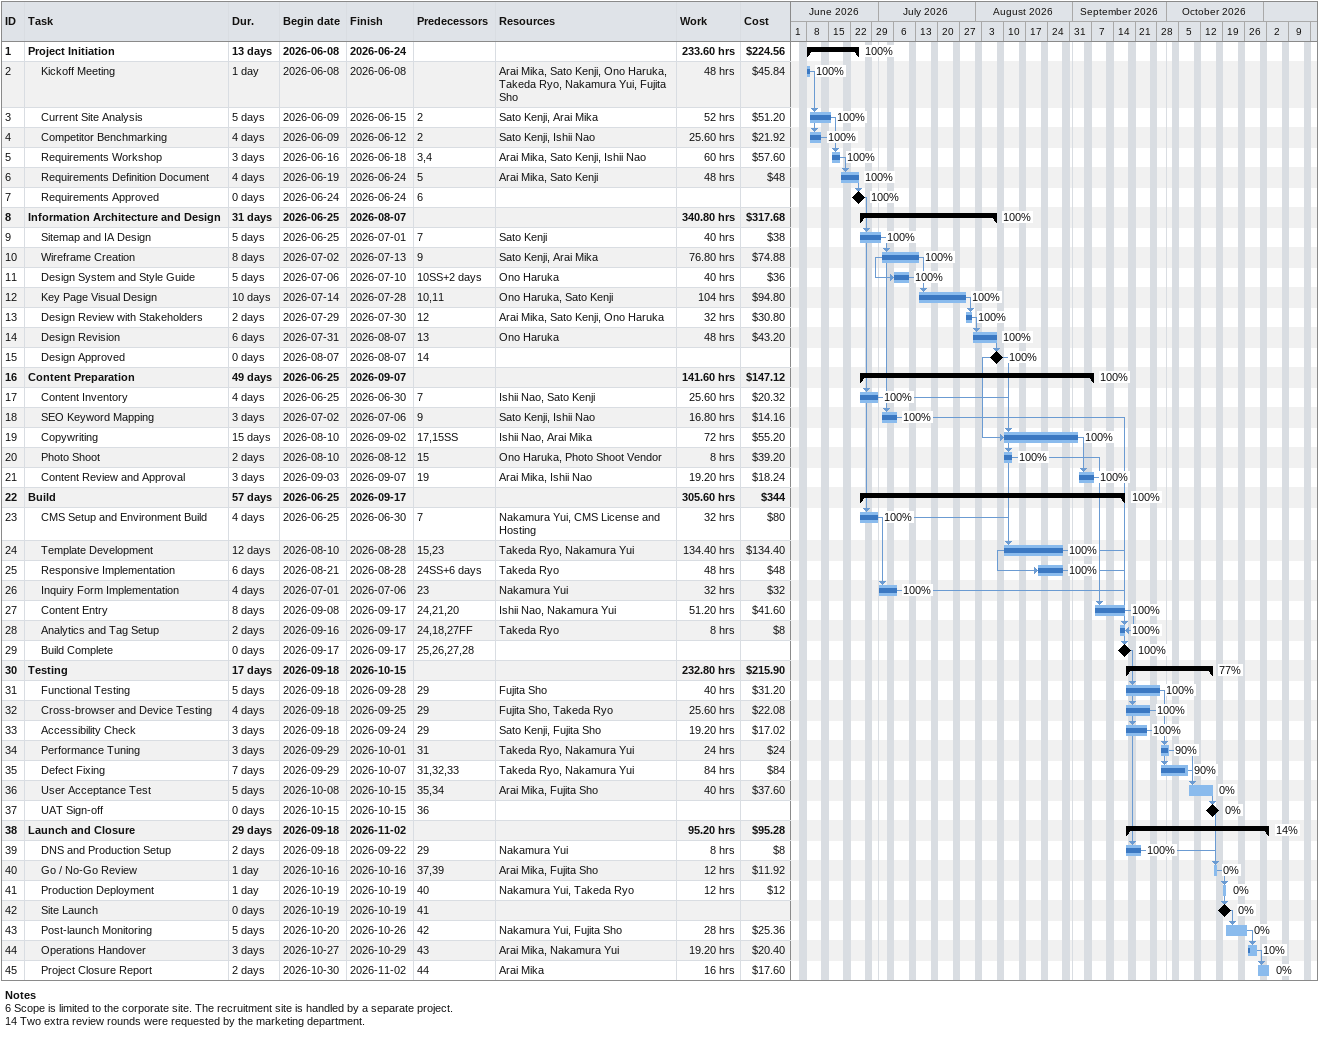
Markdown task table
| ID | Level | Task | Duration | Start | Finish | Predecessors | Resources | % complete | Work (h) | Cost ($) |
|---|---|---|---|---|---|---|---|---|---|---|
| 1 | 1 | **Project Initiation** | 13d | 2026-06-08 | 2026-06-24 |  |  | 100 | 233.60 | 224.56 |
| 2 | 2 | Kickoff Meeting | 1d | 2026-06-08 | 2026-06-08 |  | Arai Mika, Sato Kenji, Ono Haruka, Takeda Ryo, Nakamura Yui, Fujita Sho | 100 | 48 | 45.84 |
| 3 | 2 | Current Site Analysis | 5d | 2026-06-09 | 2026-06-15 | 2 | Sato Kenji, Arai Mika | 100 | 52 | 51.20 |
| 4 | 2 | Competitor Benchmarking | 4d | 2026-06-09 | 2026-06-12 | 2 | Sato Kenji, Ishii Nao | 100 | 25.60 | 21.92 |
| 5 | 2 | Requirements Workshop | 3d | 2026-06-16 | 2026-06-18 | 3, 4 | Arai Mika, Sato Kenji, Ishii Nao | 100 | 60 | 57.60 |
| 6 | 2 | Requirements Definition Document | 4d | 2026-06-19 | 2026-06-24 | 5 | Arai Mika, Sato Kenji | 100 | 48 | 48 |
| 7 | 2 | Requirements Approved | 0d | 2026-06-24 | 2026-06-24 | 6 |  | 100 |  |  |
| 8 | 1 | **Information Architecture and Design** | 31d | 2026-06-25 | 2026-08-07 |  |  | 100 | 340.80 | 317.68 |
| 9 | 2 | Sitemap and IA Design | 5d | 2026-06-25 | 2026-07-01 | 7 | Sato Kenji | 100 | 40 | 38 |
| 10 | 2 | Wireframe Creation | 8d | 2026-07-02 | 2026-07-13 | 9 | Sato Kenji, Arai Mika | 100 | 76.80 | 74.88 |
| 11 | 2 | Design System and Style Guide | 5d | 2026-07-06 | 2026-07-10 | 10SS+2d | Ono Haruka | 100 | 40 | 36 |
| 12 | 2 | Key Page Visual Design | 10d | 2026-07-14 | 2026-07-28 | 10, 11 | Ono Haruka, Sato Kenji | 100 | 104 | 94.80 |
| 13 | 2 | Design Review with Stakeholders | 2d | 2026-07-29 | 2026-07-30 | 12 | Arai Mika, Sato Kenji, Ono Haruka | 100 | 32 | 30.80 |
| 14 | 2 | Design Revision | 6d | 2026-07-31 | 2026-08-07 | 13 | Ono Haruka | 100 | 48 | 43.20 |
| 15 | 2 | Design Approved | 0d | 2026-08-07 | 2026-08-07 | 14 |  | 100 |  |  |
| 16 | 1 | **Content Preparation** | 49d | 2026-06-25 | 2026-09-07 |  |  | 100 | 141.60 | 147.12 |
| 17 | 2 | Content Inventory | 4d | 2026-06-25 | 2026-06-30 | 7 | Ishii Nao, Sato Kenji | 100 | 25.60 | 20.32 |
| 18 | 2 | SEO Keyword Mapping | 3d | 2026-07-02 | 2026-07-06 | 9 | Sato Kenji, Ishii Nao | 100 | 16.80 | 14.16 |
| 19 | 2 | Copywriting | 15d | 2026-08-10 | 2026-09-02 | 17, 15SS | Ishii Nao, Arai Mika | 100 | 72 | 55.20 |
| 20 | 2 | Photo Shoot | 2d | 2026-08-10 | 2026-08-12 | 15 | Ono Haruka, Photo Shoot Vendor | 100 | 8 | 39.20 |
| 21 | 2 | Content Review and Approval | 3d | 2026-09-03 | 2026-09-07 | 19 | Arai Mika, Ishii Nao | 100 | 19.20 | 18.24 |
| 22 | 1 | **Build** | 57d | 2026-06-25 | 2026-09-17 |  |  | 100 | 305.60 | 344 |
| 23 | 2 | CMS Setup and Environment Build | 4d | 2026-06-25 | 2026-06-30 | 7 | Nakamura Yui, CMS License and Hosting | 100 | 32 | 80 |
| 24 | 2 | Template Development | 12d | 2026-08-10 | 2026-08-28 | 15, 23 | Takeda Ryo, Nakamura Yui | 100 | 134.40 | 134.40 |
| 25 | 2 | Responsive Implementation | 6d | 2026-08-21 | 2026-08-28 | 24SS+6d | Takeda Ryo | 100 | 48 | 48 |
| 26 | 2 | Inquiry Form Implementation | 4d | 2026-07-01 | 2026-07-06 | 23 | Nakamura Yui | 100 | 32 | 32 |
| 27 | 2 | Content Entry | 8d | 2026-09-08 | 2026-09-17 | 24, 21, 20 | Ishii Nao, Nakamura Yui | 100 | 51.20 | 41.60 |
| 28 | 2 | Analytics and Tag Setup | 2d | 2026-09-16 | 2026-09-17 | 24, 18, 27FF | Takeda Ryo | 100 | 8 | 8 |
| 29 | 2 | Build Complete | 0d | 2026-09-17 | 2026-09-17 | 25, 26, 27, 28 |  | 100 |  |  |
| 30 | 1 | **Testing** | 17d | 2026-09-18 | 2026-10-15 |  |  | 77 | 232.80 | 215.90 |
| 31 | 2 | Functional Testing | 5d | 2026-09-18 | 2026-09-28 | 29 | Fujita Sho | 100 | 40 | 31.20 |
| 32 | 2 | Cross-browser and Device Testing | 4d | 2026-09-18 | 2026-09-25 | 29 | Fujita Sho, Takeda Ryo | 100 | 25.60 | 22.08 |
| 33 | 2 | Accessibility Check | 3d | 2026-09-18 | 2026-09-24 | 29 | Sato Kenji, Fujita Sho | 100 | 19.20 | 17.02 |
| 34 | 2 | Performance Tuning | 3d | 2026-09-29 | 2026-10-01 | 31 | Takeda Ryo, Nakamura Yui | 90 | 24 | 24 |
| 35 | 2 | Defect Fixing | 7d | 2026-09-29 | 2026-10-07 | 31, 32, 33 | Takeda Ryo, Nakamura Yui | 90 | 84 | 84 |
| 36 | 2 | User Acceptance Test | 5d | 2026-10-08 | 2026-10-15 | 35, 34 | Arai Mika, Fujita Sho | 0 | 40 | 37.60 |
| 37 | 2 | UAT Sign-off | 0d | 2026-10-15 | 2026-10-15 | 36 |  | 0 |  |  |
| 38 | 1 | **Launch and Closure** | 29d | 2026-09-18 | 2026-11-02 |  |  | 14 | 95.20 | 95.28 |
| 39 | 2 | DNS and Production Setup | 2d | 2026-09-18 | 2026-09-22 | 29 | Nakamura Yui | 100 | 8 | 8 |
| 40 | 2 | Go / No-Go Review | 1d | 2026-10-16 | 2026-10-16 | 37, 39 | Arai Mika, Fujita Sho | 0 | 12 | 11.92 |
| 41 | 2 | Production Deployment | 1d | 2026-10-19 | 2026-10-19 | 40 | Nakamura Yui, Takeda Ryo | 0 | 12 | 12 |
| 42 | 2 | Site Launch | 0d | 2026-10-19 | 2026-10-19 | 41 |  | 0 |  |  |
| 43 | 2 | Post-launch Monitoring | 5d | 2026-10-20 | 2026-10-26 | 42 | Nakamura Yui, Fujita Sho | 0 | 28 | 25.36 |
| 44 | 2 | Operations Handover | 3d | 2026-10-27 | 2026-10-29 | 43 | Arai Mika, Nakamura Yui | 10 | 19.20 | 20.40 |
| 45 | 2 | Project Closure Report | 2d | 2026-10-30 | 2026-11-02 | 44 | Arai Mika | 0 | 16 | 17.60 |

Notes
- 6: Scope is limited to the corporate site. The recruitment site is handled by a separate project.
- 14: Two extra review rounds were requested by the marketing department.
